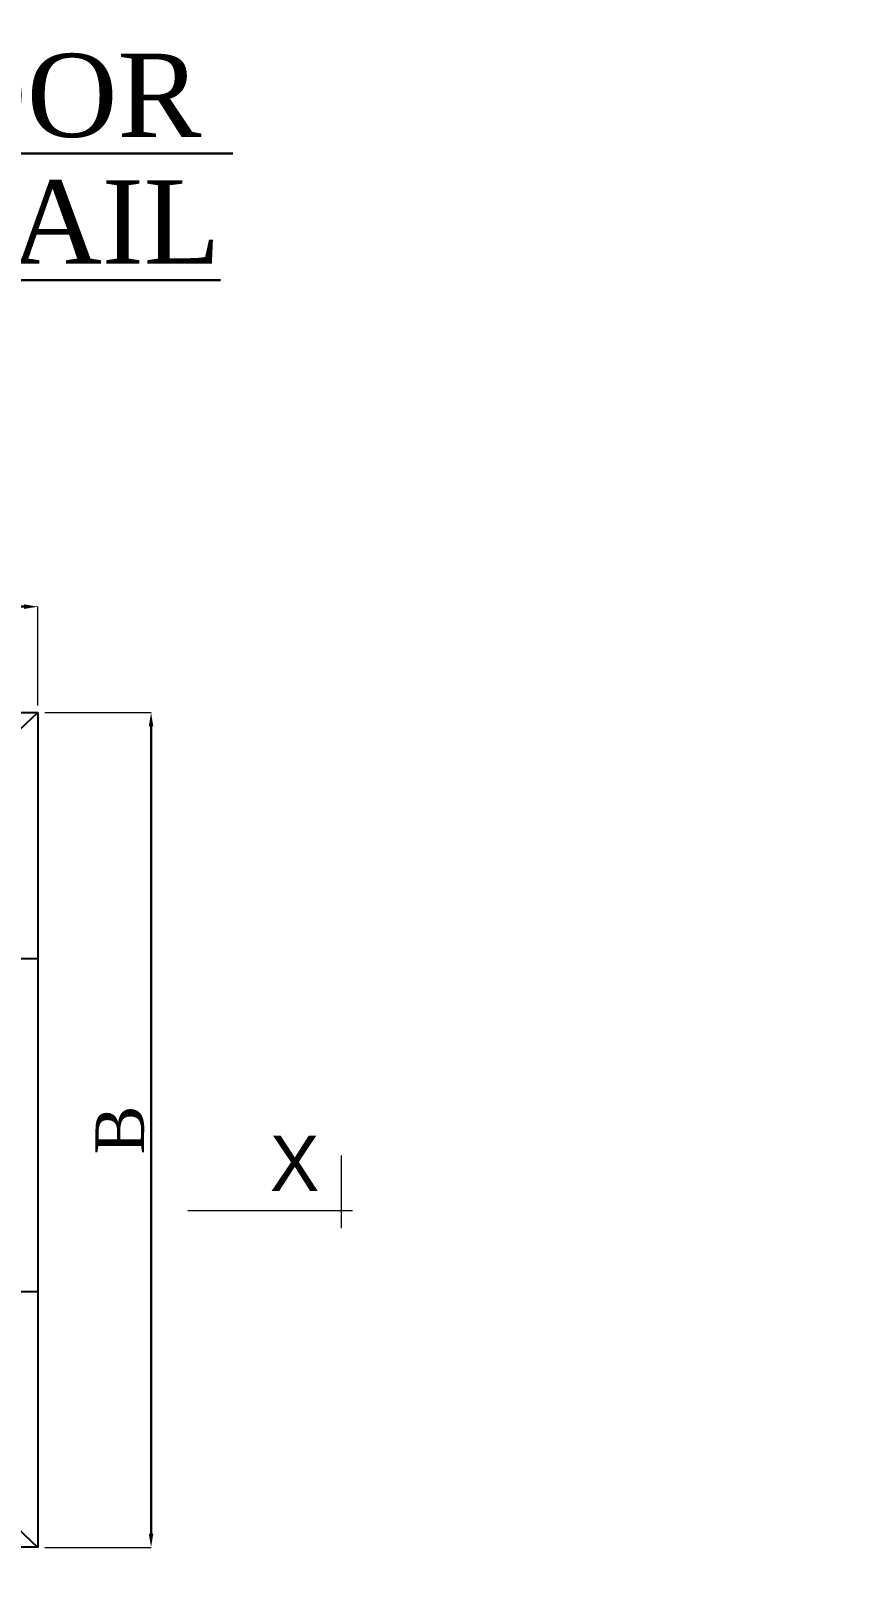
# Model space of a CAD drawing. Header units: inches. Extents: x -12071822 to 12321209, y -1222525 to 1319227.
# Drawn here: x 124891.7 to 125009.4, y 48509.9 to 48732.1 of the extents above; entities that cross this region are included whole.
import ezdxf
from ezdxf.enums import TextEntityAlignment as Align

# ---------------------------------------------------------------- set-up
doc = ezdxf.new("R2010")
doc.units = ezdxf.units.IN
doc.header["$MEASUREMENT"] = 0
doc.header["$PDMODE"] = 35
doc.linetypes.add('ACAD_ISO04W100', pattern=[30, 24, -3, 0, -3])
for name, color, linetype, lineweight in [('cl', 4, 'ACAD_ISO04W100', 15), ('DIM', 6, 'Continuous', 9), ('TEXT', 255, 'Continuous', 35), ('WALL', 1, 'Continuous', 30), ('Windows', 151, 'Continuous', 15)]:
    doc.layers.add(name, color=color, linetype=linetype, lineweight=lineweight)
doc.layers.add('hatch2', color=1, linetype='Continuous')
doc.styles.add('ordinary', font='times.ttf')
doc.styles.add('Text', font='GOTHIC.TTF', dxfattribs={"height": 6})
doc.styles.add('TEXT-4', font='times.ttf', dxfattribs={"height": 7})
doc.dimstyles.new('DIM-4', dxfattribs={"dimtxt": 4, "dimasz": 2, "dimexe": 0, "dimexo": 1, "dimgap": 1, "dimtad": 1, "dimdec": 0, "dimlfac": 0.5, "dimzin": 3, "dimdsep": 46, "dimlunit": 4, "dimtxsty": 'TEXT-4', "dimcen": 0.09, "dimadec": 0, "dimazin": 0, "dimtfac": 1, "dimtdec": 0, "dimtix": 1, "dimtofl": 0, "dimtmove": 2, "dimatfit": 2, "dimfxl": 1, "dimtolj": 1, "dimtzin": 0, "dimlwe": 5, "dimarcsym": 0})

# ---------------------------------------------------------------- blocks, each defined once
blk = doc.blocks.new('*D709')
at = {"layer": 'Defpoints', "color": 0, "lineweight": 30, "transparency": 16777216}
for p in [(880275.83, -14779.13), (880275.83, -14794.4), (880396.31, -14794.4)]:
    blk.add_point(p, dxfattribs=at)
at = {"layer": 'DIM', "color": 0, "lineweight": 5, "transparency": 16777216}
for p, q in [((880275.83, -14793.4), (880275.83, -14779.13)), ((880396.31, -14793.4), (880396.31, -14779.13))]:
    blk.add_line(p, q, dxfattribs=at)
at = {"layer": 'DIM', "color": 0, "lineweight": -2, "transparency": 16777216}
blk.add_line((880394.31, -14779.13), (880277.83, -14779.13), dxfattribs=at)
at = {"layer": 'DIM', "color": 0, "lineweight": 30, "transparency": 16777216}
for points in [[(880277.83, -14778.8), (880277.83, -14779.46), (880275.83, -14779.13)], [(880394.31, -14778.8), (880394.31, -14779.46), (880396.31, -14779.13)]]:
    blk.add_solid(points, dxfattribs=at)
at = {"layer": 'DIM', "color": 0, "transparency": 16777216, "insert": (880336.07, -14774.63), "char_height": 7, "attachment_point": 5, "style": 'TEXT-4'}
blk.add_mtext('\\A1;L', dxfattribs=at)
blk = doc.blocks.new('*D710')
at = {"layer": 'Defpoints', "color": 0, "lineweight": 30, "transparency": 16777216}
for p in [(880396.31, -14794.4), (880396.31, -14914.82), (880412.62, -14914.82)]:
    blk.add_point(p, dxfattribs=at)
at = {"layer": 'DIM', "color": 0, "lineweight": 5, "transparency": 16777216}
for p, q in [((880397.31, -14794.4), (880412.62, -14794.4)), ((880397.31, -14914.82), (880412.62, -14914.82))]:
    blk.add_line(p, q, dxfattribs=at)
at = {"layer": 'DIM', "color": 0, "lineweight": -2, "transparency": 16777216}
blk.add_line((880412.62, -14796.4), (880412.62, -14912.82), dxfattribs=at)
at = {"layer": 'DIM', "color": 0, "lineweight": 30, "transparency": 16777216}
for points in [[(880412.29, -14796.4), (880412.95, -14796.4), (880412.62, -14794.4)], [(880412.29, -14912.82), (880412.95, -14912.82), (880412.62, -14914.82)]]:
    blk.add_solid(points, dxfattribs=at)
at = {"layer": 'DIM', "color": 0, "transparency": 16777216, "insert": (880408.12, -14854.61), "char_height": 7, "attachment_point": 5, "rotation": 90, "style": 'TEXT-4'}
blk.add_mtext('\\A1;B', dxfattribs=at)
blk = doc.blocks.new('MMMMM')
at = {"layer": 'DIM'}
for p, q in [((880440.08, -14868.78), (880440.08, -14858.31)), ((880441.65, -14866.3), (880417.91, -14866.3))]:
    blk.add_line(p, q, dxfattribs=at)
at = {"layer": 'hatch2'}
for p, q in [((880275.83, -14794.4), (880396.31, -14794.4)), ((880351.41, -14836.52), (880396.31, -14794.4)), ((880396.31, -14794.4), (880396.31, -14914.82)), ((880396.31, -14914.82), (880351.41, -14872.52)), ((880396.31, -14914.8), (880275.83, -14914.8))]:
    blk.add_line(p, q, dxfattribs=at)
at = {"layer": 'WALL', "color": 6, "lineweight": -3}
for p, q in [((880238.15, -14829.89), (880396.31, -14829.89)), ((880238.15, -14877.89), (880396.31, -14877.89))]:
    blk.add_line(p, q, dxfattribs=at)
at = {"layer": 'TEXT', "style": 'Text'}
blk.add_text('X', height=8, dxfattribs=at).set_placement((880429.75, -14863.43))
at = {"layer": 'DIM'}
dim = blk.add_linear_dim(base=(880275.83, -14779.13), p1=(880396.31, -14794.4), p2=(880275.83, -14794.4), text='L', dimstyle='DIM-4', dxfattribs=at)
dim.commit()
dim.dimension.update_dxf_attribs({"geometry": '*D709', "text_midpoint": (880336.07, -14774.63)})
dim = blk.add_linear_dim(base=(880412.62, -14914.82), p1=(880396.31, -14794.4), p2=(880396.31, -14914.82), angle=90, text='B', dimstyle='DIM-4', dxfattribs=at)
dim.commit()
dim.dimension.update_dxf_attribs({"geometry": '*D710', "text_midpoint": (880408.12, -14854.61)})

msp = doc.modelspace()

# ---------------------------------------------------------------- linework, layer by layer
at = {"layer": 'Windows'}
msp.add_circle((127888.68, 49173.51), 6257.09, dxfattribs=at)

# ---------------------------------------------------------------- block references
at = {"layer": 'cl', "color": 18, "linetype": 'Continuous', "lineweight": 30, "true_color": 0x000000}
msp.add_blockref('MMMMM', (-755503.56, 63428.17), dxfattribs=at)

# ---------------------------------------------------------------- texts
at = {"layer": 'WALL', "style": 'ordinary'}
for s, p in [('%%U1ST, 2ND, 3RD%%U &%%U 4TH FLOOR ', (124799.5, 48722.8)), ('%%USLAB BOTTOM BAR DETAIL', (124799.5, 48704.53))]:
    msp.add_text(s, height=12, dxfattribs=at).set_placement(p, align=Align.MIDDLE_CENTER)

doc.saveas('drawing.dxf')
